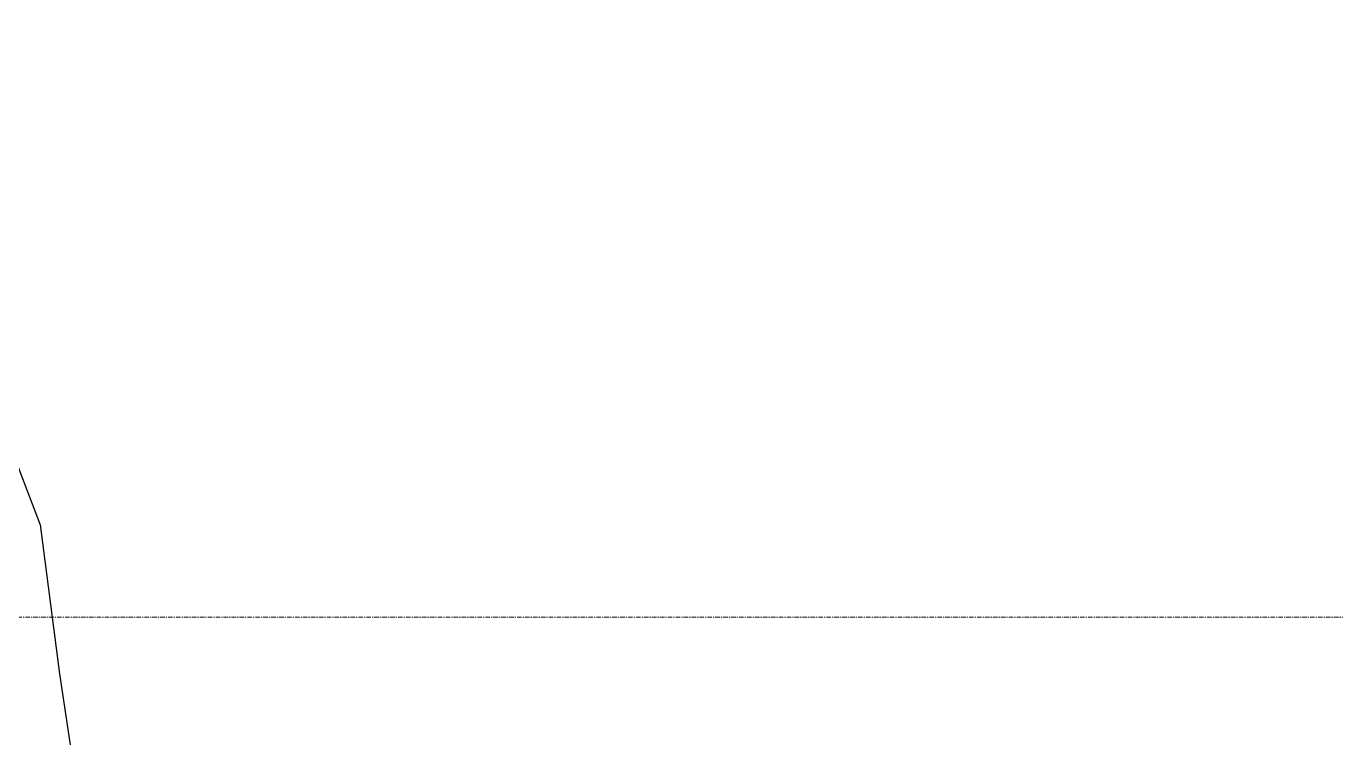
# Model space of a CAD drawing. Header units: inches. Extents: x 3268 to 7018, y 976 to 6708.
# Drawn here: x 6431.5 to 6576, y 1937.1 to 2016.4 of the extents above; entities that cross this region are included whole.
import ezdxf

# ---------------------------------------------------------------- set-up
doc = ezdxf.new("R2010")
doc.units = ezdxf.units.IN
doc.header["$MEASUREMENT"] = 0
doc.linetypes.add('Grid Line 1_2_', pattern=[0.875, 0.5, -0.125, 0.125, -0.125])
for name, color, linetype, lineweight in [('0-landscaping', 1, 'Continuous', 25), ('S-GRID', 1, 'Continuous', 9), ('site_dwg', 8, 'Continuous', 9)]:
    doc.layers.add(name, color=color, linetype=linetype, lineweight=lineweight)

# ---------------------------------------------------------------- blocks, each defined once
blk = doc.blocks.new('site_dwg_dec1-V201-Overall Retail Plan Opt 2')
at = {"layer": '0-landscaping', "color": 213, "flags": 128}
blk.add_lwpolyline([(101.258, -1.483), (105.454, -8.676), (110.602, -13.197), (114.72, -16.815), (119.743, -19.402), (118.307, -27.265), (111.972, -34.477), (113.127, -37.316), (111.69, -45.179), (107.54, -56.134), (101.33, -65.28), (98.451, -69.684)], dxfattribs=at)
blk = doc.blocks.new('site_dwg-12440225-Overall Retail Plan Opt 2')
at = {"xscale": 1.5, "yscale": 1.5, "zscale": 1.5, "rotation": 37.81158375857705}
blk.add_blockref('site_dwg_dec1-V201-Overall Retail Plan Opt 2', (24340976.93, 9814514.7), dxfattribs=at)

msp = doc.modelspace()

# ---------------------------------------------------------------- linework, layer by layer
at = {"layer": 'S-GRID', "linetype": 'Grid Line 1_2_'}
msp.add_line((6788.08, 1951.15), (3735.34, 1951.15), dxfattribs=at)

# ---------------------------------------------------------------- block references
at = {"layer": 'site_dwg', "color": 53, "lineweight": 15, "rotation": 3.810000000000009}
msp.add_blockref('site_dwg-12440225-Overall Retail Plan Opt 2', (-23628768.69, -11408316.78), dxfattribs=at)

doc.saveas('drawing.dxf')
